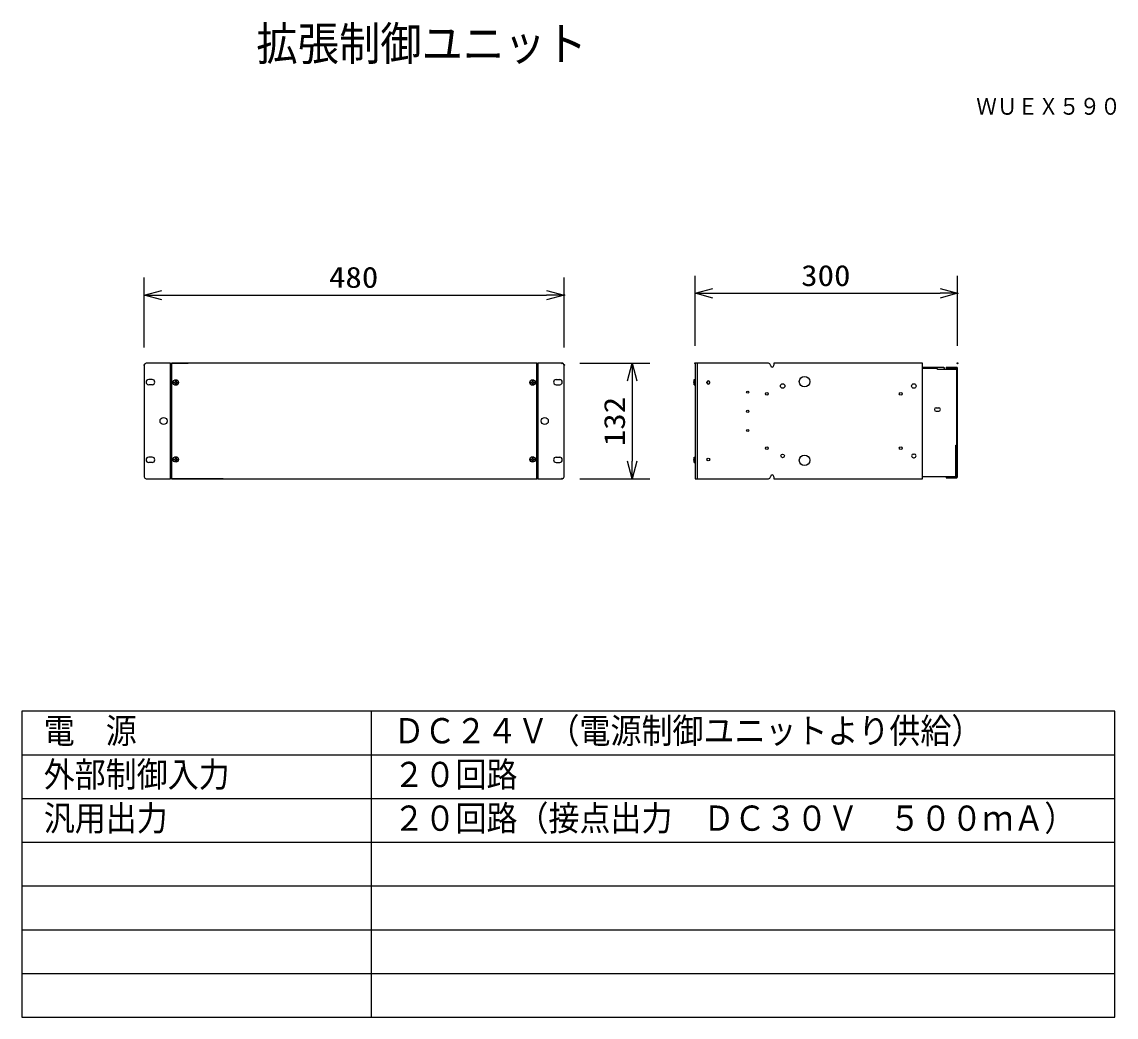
# Model space of a CAD drawing. Units: millimetres, scale not verified. Extents: x -63 to 63, y -57 to 57.
import ezdxf
from ezdxf.enums import TextEntityAlignment as Align

# ---------------------------------------------------------------- set-up
doc = ezdxf.new("R2010")
doc.units = ezdxf.units.MM
doc.header["$LTSCALE"] = 0.190236
doc.header["$PDMODE"] = 32
doc.header["$PDSIZE"] = 0.0951
for name, color, linetype in [('0-0_MOJI1', 2, 'Continuous'), ('0-1_TOUROKU', 1, 'Continuous'), ('0-2_GAIKEI', 1, 'Continuous'), ('0-3_WAKU', 3, 'Continuous'), ('0-4_DEFPOINTS', 7, 'Continuous')]:
    doc.layers.add(name, color=color, linetype=linetype)
doc.styles.add('ＭＳ ゴシック', font='')
doc.styles.get('ＭＳ ゴシック').set_extended_font_data('MS Gothic')

# ---------------------------------------------------------------- blocks, each defined once
blk = doc.blocks.new('_OPEN30')
at = {"layer": '0-4_DEFPOINTS'}
blk.add_line((0, 0), (-1, 0), dxfattribs=at)
blk.add_lwpolyline([(-1, 0.26795), (0, 0), (-1, -0.26795)], dxfattribs=at)

msp = doc.modelspace()

# ---------------------------------------------------------------- linework, layer by layer
at = {"layer": '0-2_GAIKEI', "color": 7}
for p, q in [((-48.5001, 18.083), (-48.5001, 5.283)), ((-45.5001, 18.283), (-48.3001, 18.283)), ((-45.5001, 18.083), (-45.5001, 5.283)), ((-45.4001, 18.283), (-45.4001, 5.083)), ((-3.6, 18.283), (-45.4001, 18.283)), ((-45.3001, 18.283), (-43.5001, 18.283)), ((-3.6, 18.283), (-39.2001, 18.283)), ((-3.6, 5.083), (-3.6, 18.283)), ((-3.6, 17.483), (-3.6, 18.183)), ((-3.5, 5.183), (-3.5, 18.183)), ((-0.5, 5.283), (-0.5, 18.083)), ((14.5, 18.283), (14.5, 5.083)), ((22.9, 18.283), (14.5, 18.283)), ((23.1, 18.083), (23.1, 18.053)), ((40.5001, 18.283), (23.5, 18.283)), ((23.5, 18.283), (23.5, 18.053)), ((40.5001, 5.083), (40.5001, 18.283)), ((42.9201, 17.783), (40.5001, 17.783)), ((42.2001, 17.683), (40.5001, 17.683)), ((42.9201, 17.683), (42.9201, 17.583)), ((43.0201, 17.583), (43.0201, 17.683)), ((43.2001, 17.833), (43.2001, 17.733)), ((43.2001, 17.833), (44.4001, 17.833)), ((44.4001, 17.733), (43.2001, 17.733)), ((44.4001, 17.733), (44.4001, 5.283)), ((44.4001, 8.933), (44.4001, 17.583)), ((44.5001, 5.283), (44.5001, 17.733)), ((44.4001, 6.333), (44.3001, 6.333)), ((44.4001, 5.433), (44.4001, 6.333)), ((-45.4001, 5.083), (-3.6, 5.083)), ((-39.5001, 5.083), (-45.3001, 5.083)), ((-8, 5.083), (-3.6, 5.083)), ((-3.6, 5.283), (-3.6, 5.183)), ((-3.5, 5.083), (-0.7, 5.083)), ((14.5, 5.083), (22.9, 5.083)), ((23.1, 5.313), (23.1, 5.283)), ((23.5, 5.313), (23.5, 5.083)), ((23.5, 5.083), (40.5001, 5.083)), ((40.5001, 5.333), (44.3001, 5.333)), ((43.2001, 5.283), (43.2001, 5.183)), ((44.4001, 5.283), (43.2001, 5.283)), ((43.2001, 5.183), (44.4001, 5.183))]:
    msp.add_line(p, q, dxfattribs=at)
at = {"layer": '0-2_GAIKEI'}
for p, q in [((14.73, 18.283), (14.73, 5.083)), ((-47.6001, 16.428), (-48.0001, 16.428)), ((-1.4, 16.428), (-1, 16.428)), ((-47.6001, 15.828), (-48.0001, 15.828)), ((-45.0801, 16.118), (-44.9701, 16.118)), ((-45.0801, 16.118), (-45.0801, 16.048)), ((-45.0801, 16.048), (-44.9701, 16.048)), ((-44.9351, 16.263), (-44.9351, 16.153)), ((-44.9351, 16.263), (-44.8651, 16.263)), ((-44.9351, 16.013), (-44.9351, 15.903)), ((-44.9351, 15.903), (-44.8651, 15.903)), ((-44.8651, 16.263), (-44.8651, 16.153)), ((-44.8651, 16.013), (-44.8651, 15.903)), ((-44.8301, 16.118), (-44.7201, 16.118)), ((-44.8301, 16.048), (-44.7201, 16.048)), ((-44.7201, 16.118), (-44.7201, 16.048)), ((-4.28, 16.118), (-4.17, 16.118)), ((-4.28, 16.118), (-4.28, 16.048)), ((-4.28, 16.048), (-4.17, 16.048)), ((-4.135, 16.263), (-4.135, 16.153)), ((-4.135, 16.263), (-4.065, 16.263)), ((-4.135, 16.013), (-4.135, 15.903)), ((-4.135, 15.903), (-4.065, 15.903)), ((-4.065, 16.263), (-4.065, 16.153)), ((-4.065, 16.013), (-4.065, 15.903)), ((-4.03, 16.118), (-3.92, 16.118)), ((-4.03, 16.048), (-3.92, 16.048)), ((-3.92, 16.118), (-3.92, 16.048)), ((-1.4, 15.828), (-1, 15.828)), ((14.3655, 15.8248), (14.5, 15.813)), ((15.84, 16.043), (15.84, 16.123)), ((16.16, 16.043), (16.16, 16.123)), ((42.0451, 13.188), (42.3551, 13.188)), ((42.0451, 12.798), (42.3551, 12.798)), ((-47.6001, 7.538), (-48.0001, 7.538)), ((-1.4, 7.538), (-1, 7.538)), ((39.4601, 7.893), (39.5401, 7.893)), ((-47.6001, 6.938), (-48.0001, 6.938)), ((-45.0801, 7.318), (-44.9701, 7.318)), ((-45.0801, 7.318), (-45.0801, 7.248)), ((-45.0801, 7.248), (-44.9701, 7.248)), ((-44.9351, 7.463), (-44.9351, 7.353)), ((-44.9351, 7.463), (-44.8651, 7.463)), ((-44.9351, 7.213), (-44.9351, 7.103)), ((-44.9351, 7.103), (-44.8651, 7.103)), ((-44.8651, 7.463), (-44.8651, 7.353)), ((-44.8651, 7.213), (-44.8651, 7.103)), ((-44.8301, 7.318), (-44.7201, 7.318)), ((-44.8301, 7.248), (-44.7201, 7.248)), ((-44.7201, 7.318), (-44.7201, 7.248)), ((-4.28, 7.318), (-4.17, 7.318)), ((-4.28, 7.318), (-4.28, 7.248)), ((-4.28, 7.248), (-4.17, 7.248)), ((-4.135, 7.463), (-4.135, 7.353)), ((-4.135, 7.463), (-4.065, 7.463)), ((-4.135, 7.213), (-4.135, 7.103)), ((-4.135, 7.103), (-4.065, 7.103)), ((-4.065, 7.463), (-4.065, 7.353)), ((-4.065, 7.213), (-4.065, 7.103)), ((-4.03, 7.318), (-3.92, 7.318)), ((-4.03, 7.248), (-3.92, 7.248)), ((-3.92, 7.318), (-3.92, 7.248)), ((-1.4, 6.938), (-1, 6.938)), ((14.3655, 6.9347), (14.5, 6.923)), ((39.4601, 7.473), (39.5401, 7.473))]:
    msp.add_line(p, q, dxfattribs=at)
at = {"layer": '0-2_GAIKEI', "color": 7}
for points in [[(-48.3001, 5.083), (-45.5001, 5.083), (-45.5001, 18.283)], [(-45.4001, 17.983), (-45.5001, 17.983), (-45.5001, 5.383), (-45.4001, 5.383)], [(-3.6, 5.383), (-3.5, 5.383), (-3.5, 17.983), (-3.6, 17.983)], [(-0.7, 18.283), (-3.5, 18.283), (-3.5, 5.083)], [(44.4001, 17.583), (42.2001, 17.583), (42.2001, 17.683)], [(44.3001, 5.333), (44.3001, 8.933), (44.4001, 8.933)]]:
    msp.add_lwpolyline(points, dxfattribs=at)
at = {"layer": '0-2_GAIKEI'}
for points in [[(14.3655, 15.8248), (14.3655, 16.4312), (14.5, 16.443)], [(14.3655, 6.9347), (14.3655, 7.5412), (14.5, 7.553)]]:
    msp.add_lwpolyline(points, dxfattribs=at)
for centre, radius in [((-44.9001, 16.083), 0.315), ((-4.1, 16.083), 0.315), ((27, 16.183), 0.6), ((20.5, 14.983), 0.12), ((24.5, 15.683), 0.25), ((39.5001, 15.683), 0.25), ((22.7, 14.783), 0.16), ((38.0001, 14.783), 0.16), ((20.5, 12.783), 0.12), ((-46.3001, 11.683), 0.4), ((-2.7, 11.683), 0.4), ((20.5, 10.583), 0.12), ((-44.9001, 7.283), 0.315), ((-4.1, 7.283), 0.315), ((22.7, 8.583), 0.16), ((24.5, 7.683), 0.21), ((27, 7.183), 0.6), ((38.0001, 8.583), 0.16), ((16, 7.283), 0.16)]:
    msp.add_circle(centre, radius, dxfattribs=at)
at = {"layer": '0-2_GAIKEI', "color": 7}
for centre, radius, start, end in [((-48.3001, 18.083), 0.2, 90, 180), ((-45.3001, 18.083), 0.2, 120, 180), ((-3.6, 18.183), 0.1, 0, 90), ((-0.7, 18.083), 0.2, 0, 90), ((22.9, 18.083), 0.2, 0, 90), ((23.3, 18.053), 0.2, 180, 270), ((23.3, 18.053), 0.2, 270, 0), ((42.9201, 17.683), 0.1, 0, 90), ((44.4001, 17.733), 0.1, 0, 90), ((-48.3001, 5.283), 0.2, 180, 270), ((-45.3001, 5.283), 0.2, 180, 240), ((-3.6, 5.183), 0.1, 270, 0), ((-0.7, 5.283), 0.2, 270, 0), ((22.9, 5.283), 0.2, 270, 0), ((23.3, 5.313), 0.2, 90, 180), ((23.3, 5.313), 0.2, 0, 90), ((44.3001, 5.433), 0.1, 270, 0), ((44.4001, 5.283), 0.1, 270, 0)]:
    msp.add_arc(centre, radius, start, end, dxfattribs=at)
at = {"layer": '0-2_GAIKEI'}
for centre, radius, start, end in [((-48.0001, 16.128), 0.3, 90, 270), ((-47.6001, 16.128), 0.3, 270, 90), ((-1.4, 16.128), 0.3, 90, 270), ((-1, 16.128), 0.3, 270, 90), ((15.1669, 16.128), 0.8569, 159.27546, 200.72454), ((16, 16.123), 0.16, 90, 180), ((16, 16.123), 0.16, 0, 90), ((-44.9701, 16.153), 0.035, 270, 0), ((-44.9701, 16.013), 0.035, 0, 90), ((-44.8301, 16.153), 0.035, 180, 270), ((-44.8301, 16.013), 0.035, 90, 180), ((-4.17, 16.153), 0.035, 270, 0), ((-4.17, 16.013), 0.035, 0, 90), ((-4.03, 16.153), 0.035, 180, 270), ((-4.03, 16.013), 0.035, 90, 180), ((16, 16.043), 0.16, 180, 270), ((16, 16.043), 0.16, 270, 0), ((42.0451, 12.993), 0.195, 90, 180), ((42.0451, 12.993), 0.195, 180, 270), ((42.3551, 12.993), 0.195, 360, 90), ((42.3551, 12.993), 0.195, 270, 360), ((-48.0001, 7.238), 0.3, 90, 270), ((-47.6001, 7.238), 0.3, 270, 90), ((-1.4, 7.238), 0.3, 90, 270), ((-1, 7.238), 0.3, 270, 90), ((15.1669, 7.238), 0.8569, 159.27546, 200.72454), ((39.4601, 7.683), 0.21, 90, 180), ((39.4601, 7.683), 0.21, 180, 270), ((39.5401, 7.683), 0.21, 0, 90), ((39.5401, 7.683), 0.21, 270, 0), ((-44.9701, 7.353), 0.035, 270, 0), ((-44.9701, 7.213), 0.035, 0, 90), ((-44.8301, 7.353), 0.035, 180, 270), ((-44.8301, 7.213), 0.035, 90, 180), ((-4.17, 7.353), 0.035, 270, 0), ((-4.17, 7.213), 0.035, 0, 90), ((-4.03, 7.353), 0.035, 180, 270), ((-4.03, 7.213), 0.035, 90, 180)]:
    msp.add_arc(centre, radius, start, end, dxfattribs=at)
at = {"layer": '0-3_WAKU'}
for p, q in [((-48.5001, 20.083), (-48.5001, 28.083)), ((-0.5, 20.083), (-0.5, 28.083)), ((14.5, 20.283), (14.5, 28.283)), ((44.5001, 20.283), (44.5001, 28.283)), ((16.5, 26.283), (42.5001, 26.283)), ((-46.5001, 26.083), (-2.5, 26.083)), ((1.3, 18.283), (9.3, 18.283)), ((7.3, 16.283), (7.3, 7.083)), ((1.3, 5.083), (9.3, 5.083))]:
    msp.add_line(p, q, dxfattribs=at)
at = {"layer": '0-3_WAKU', "color": 4}
for p, q in [((62.5001, -21.5), (-62.5001, -21.5)), ((-62.5001, -21.5), (-62.5001, -56.5001)), ((-22.5, -56.5001), (-22.5, -21.5)), ((62.5001, -56.5001), (62.5001, -21.5)), ((-62.5001, -56.5001), (62.5001, -56.5001))]:
    msp.add_line(p, q, dxfattribs=at)
at = {"layer": '0-3_WAKU', "color": 1}
for p, q in [((-62.5001, -26.5), (62.5001, -26.5)), ((-62.5001, -31.5001), (62.5001, -31.5001)), ((-62.5001, -36.5001), (62.5001, -36.5001)), ((-62.5001, -41.5001), (62.5001, -41.5001)), ((-62.5001, -46.5001), (62.5001, -46.5001)), ((-62.5001, -51.5001), (62.5001, -51.5001))]:
    msp.add_line(p, q, dxfattribs=at)
at = {"layer": '0-4_DEFPOINTS'}
for p in [(44.5001, 26.283), (-0.5, 26.083), (-48.5001, 18.083), (-0.7, 18.283), (-0.5, 18.083), (14.5, 18.283), (44.5001, 18.283), (-0.7, 5.083), (7.3, 5.083)]:
    msp.add_point(p, dxfattribs=at)

# ---------------------------------------------------------------- block references
at = {"layer": '0-3_WAKU', "xscale": 2, "yscale": 2}
for p, rotation in [((-48.5001, 26.083), 180), ((14.5, 26.283), 180), ((7.3, 18.283), 90), ((7.3, 5.083), 270)]:
    msp.add_blockref('_OPEN30', p, dxfattribs=dict(at, rotation=rotation))
for p in [(-0.5, 26.083), (44.5001, 26.283)]:
    msp.add_blockref('_OPEN30', p, dxfattribs=at)

# ---------------------------------------------------------------- texts
at = {"layer": '0-0_MOJI1', "style": 'ＭＳ ゴシック', "width": 0.9}
for s, height, p in [('拡張制御ユニット', 3.848, (-35.685, 51.7599)), ('電\u3000源', 2.887, (-60.0001, -26.0552)), ('ＤＣ２４Ｖ（電源制御ユニットより供給）', 2.887, (-20, -26.0552)), ('外部制御入力', 2.887, (-60.0001, -31.0552)), ('２０回路', 2.887, (-20, -31.0552)), ('汎用出力', 2.887, (-60.0001, -36.0552)), ('２０回路（接点出力\u3000ＤＣ３０Ｖ\u3000５００ｍＡ）', 2.887, (-20, -36.0552))]:
    msp.add_text(s, height=height, dxfattribs=at).set_placement(p, align=Align.BOTTOM_LEFT)
at = {"layer": '0-1_TOUROKU', "style": 'ＭＳ ゴシック', "width": 0.9}
msp.add_text('ＷＵＥＸ５９０', height=1.925, dxfattribs=at).set_placement((46.6334, 46.13), align=Align.BOTTOM_LEFT)
at = {"layer": '0-3_WAKU', "style": 'ＭＳ ゴシック', "width": 1.15}
for s, p in [('480', (-27.3872, 26.1926)), ('300', (26.6129, 26.3926))]:
    msp.add_text(s, height=2.406, dxfattribs=at).set_placement(p, align=Align.BOTTOM_LEFT)
msp.add_text('132', height=2.406, rotation=90, dxfattribs=at).set_placement((7.1904, 8.7958), align=Align.BOTTOM_LEFT)

doc.saveas('drawing.dxf')
